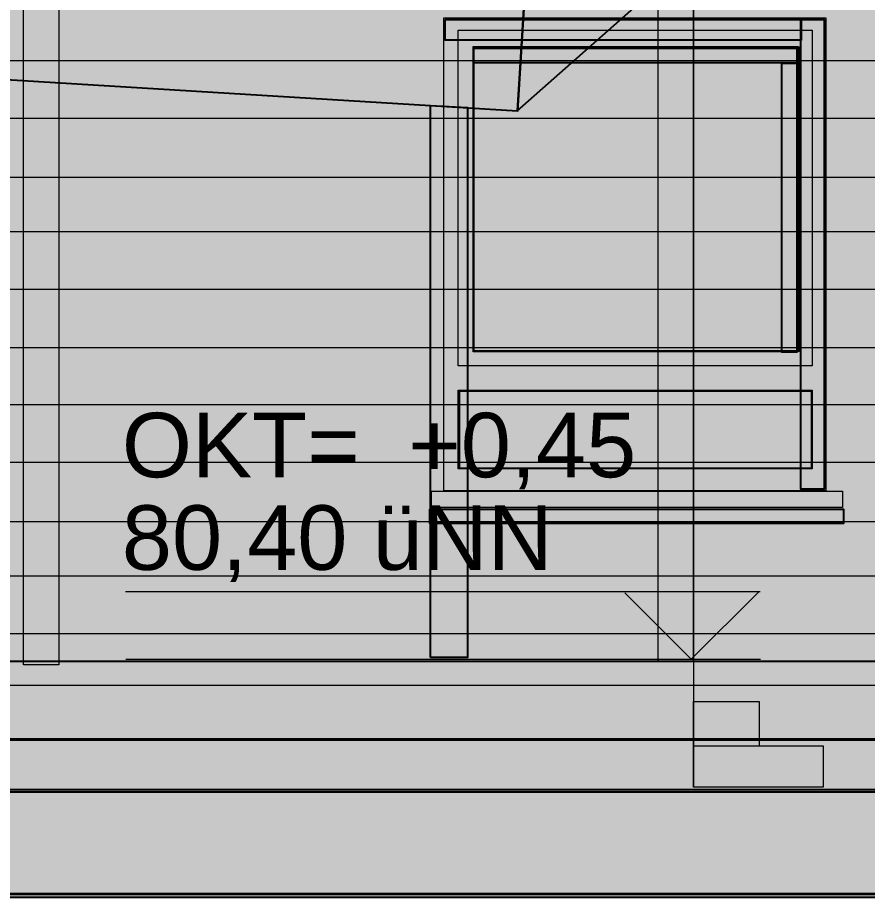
# Model space of a CAD drawing. Header units: millimetres. Extents: x 1 to 41669, y 1850 to 28527.
# Drawn here: x 16118 to 18794, y 8264 to 11034 of the extents above; entities that cross this region are included whole.
import ezdxf

# ---------------------------------------------------------------- set-up
doc = ezdxf.new("R2010")
doc.units = ezdxf.units.MM
doc.header["$LTSCALE"] = 50
for name, color, linetype in [('00_Wand_Bestand', 7, 'Continuous'), ('01_Daemmung_neu', 9, 'Continuous'), ('02_Grundstuecksgrenze', 8, 'Continuous'), ('05_Linien_stark', 7, 'Continuous'), ('06_Linien_fein', 3, 'Continuous'), ('10_Text', 7, 'Continuous')]:
    doc.layers.add(name, color=color, linetype=linetype)
doc.styles.add('PLAN', font='arial.ttf')

msp = doc.modelspace()

# ---------------------------------------------------------------- hatches: boundary and pattern name
at = {"layer": '00_Wand_Bestand', "transparency": 33554572}
msp.add_hatch(color=7, dxfattribs=at).paths.add_polyline_path([(17416.6, 9486.8), (18718.8, 9486.8), (18718.8, 9441.5), (17416.6, 9441.5)])
at = {"layer": '00_Wand_Bestand', "transparency": 33554564}
for points in [[(1.4, 9008.3), (33689.7, 9008.3), (33689.7, 8274.8), (1.4, 8274.8)], [(3.5, 8604.2), (33690.2, 8604.2), (33690.2, 8272.9), (3.5, 8272.9)]]:
    msp.add_hatch(color=7, dxfattribs=at).paths.add_polyline_path(points)
at = {"layer": '01_Daemmung_neu'}
msp.add_hatch(color=7, dxfattribs=at).paths.add_polyline_path([(11049.8, 17953.8), (24526.3, 17953.8), (24526.3, 8595), (11049.8, 8595)])
at = {"layer": '02_Grundstuecksgrenze', "transparency": 33554559}
for points in [[(12963.5, 11883.3), (17744.7, 11590.9), (17692.6, 10739.7), (12911.5, 11032.1)], [(17743.4, 11588.1), (17691.6, 10740.8), (18246.9, 11232.1), (18266.7, 11556.2)], [(17418.2, 9019.2), (17418.2, 10757.2), (17534.7, 10750.8), (17534.7, 9019.2)]]:
    msp.add_hatch(color=7, dxfattribs=at).paths.add_polyline_path(points)
at = {"layer": '02_Grundstuecksgrenze', "transparency": 33554572}
for points in [[(17464.5, 11028.4), (18586.1, 11028.4), (18586.1, 10963.5), (17464.5, 10963.5)], [(18585.2, 11028.5), (18657.8, 11028.5), (18657.8, 9549.2), (18585.2, 9549.2)], [(17555, 10938.3), (18572.1, 10938.3), (18572.1, 10891.6), (17555, 10891.6)], [(18524.4, 10890.4), (18571.9, 10890.4), (18571.9, 9981.1), (18524.4, 9981.1)]]:
    msp.add_hatch(color=7, dxfattribs=at).paths.add_polyline_path(points)
at = {"layer": '02_Grundstuecksgrenze', "transparency": 33554590}
for points in [[(17554.5, 10941.4), (18578.4, 10941.4), (18578.4, 9984.3), (17554.5, 9984.3)], [(17509.4, 9859.1), (18618.3, 9859.1), (18618.3, 9614.7), (17509.4, 9614.7)]]:
    msp.add_hatch(color=7, dxfattribs=at).paths.add_polyline_path(points)
at = {"layer": '02_Grundstuecksgrenze', "transparency": 33554477}
msp.add_hatch(color=7, dxfattribs=at).paths.add_polyline_path([(11251.6, 8759.8), (21503.4, 8759.8), (21503.4, 8264), (11251.6, 8264)])

# ---------------------------------------------------------------- linework, layer by layer
at = {"layer": '00_Wand_Bestand'}
for points in [[(17416.6, 9486.8), (18718.8, 9486.8), (18718.8, 9441.5), (17416.6, 9441.5)], [(1.4, 9008.3), (33689.7, 9008.3), (33689.7, 8274.8), (1.4, 8274.8)], [(3.5, 8604.2), (33690.2, 8604.2), (33690.2, 8272.9), (3.5, 8272.9)]]:
    msp.add_lwpolyline(points, close=True, dxfattribs=at)
at = {"layer": '01_Daemmung_neu'}
msp.add_lwpolyline([(11049.8, 17953.8), (24526.3, 17953.8), (24526.3, 8595), (11049.8, 8595)], close=True, dxfattribs=at)
at = {"layer": '02_Grundstuecksgrenze'}
for points in [[(12963.5, 11883.3), (17744.7, 11590.9), (17692.6, 10739.7), (12911.5, 11032.1)], [(17743.4, 11588.1), (17691.6, 10740.8), (18246.9, 11232.1), (18266.7, 11556.2)], [(17464.5, 11028.4), (18586.1, 11028.4), (18586.1, 10963.5), (17464.5, 10963.5)], [(18585.2, 11028.5), (18657.8, 11028.5), (18657.8, 9549.2), (18585.2, 9549.2)], [(17554.5, 10941.4), (18578.4, 10941.4), (18578.4, 9984.3), (17554.5, 9984.3)], [(17555, 10938.3), (18572.1, 10938.3), (18572.1, 10891.6), (17555, 10891.6)], [(18524.4, 10890.4), (18571.9, 10890.4), (18571.9, 9981.1), (18524.4, 9981.1)], [(17418.2, 9019.2), (17418.2, 10757.2), (17534.7, 10750.8), (17534.7, 9019.2)], [(17509.4, 9859.1), (18618.3, 9859.1), (18618.3, 9614.7), (17509.4, 9614.7)], [(11251.6, 8759.8), (21503.4, 8759.8), (21503.4, 8264), (11251.6, 8264)]]:
    msp.add_lwpolyline(points, close=True, dxfattribs=at)
at = {"layer": '05_Linien_stark', "lineweight": 15}
for p, q in [((18456.8, 9225.8), (16458.4, 9225.8)), ((18238.6, 9013.1), (18452, 9226.5)), ((18238.3, 9014.7), (18030, 9223)), ((18457.4, 9013.5), (16458.9, 9013.5))]:
    msp.add_line(p, q, dxfattribs=at)
at = {"layer": '05_Linien_stark', "lineweight": 18}
for points in [[(16137, 11504.1), (16248.2, 11504.1), (16248.2, 8996.4), (16137, 8996.4)], [(18134.9, 11327.8), (18246, 11327.8), (18246, 9006.2), (18134.9, 9006.2)]]:
    msp.add_lwpolyline(points, close=True, dxfattribs=at)
at = {"layer": '05_Linien_stark', "lineweight": 20}
for points in [[(17460.7, 11033.3), (18663.3, 11033.3), (18663.3, 9543.9), (17460.7, 9543.9)], [(17505.5, 10994.6), (18620.5, 10994.6), (18620.5, 9937.5), (17505.5, 9937.5)], [(17552.9, 10943.7), (18575.8, 10943.7), (18575.8, 9982.1), (17552.9, 9982.1)], [(17505.5, 9860.7), (18620.5, 9860.7), (18620.5, 9613.9), (17505.5, 9613.9)], [(17421.6, 9542.7), (18716.1, 9542.7), (18716.1, 9491.8), (17421.6, 9491.8)]]:
    msp.add_lwpolyline(points, close=True, dxfattribs=at)
at = {"layer": '05_Linien_stark', "lineweight": 15}
for points in [[(18246.6, 8880.6), (18453.2, 8880.6), (18453.2, 8740), (18246.6, 8740)], [(18246.4, 8741.7), (18655.4, 8741.7), (18655.4, 8610.7), (18246.4, 8610.7)]]:
    msp.add_lwpolyline(points, close=True, dxfattribs=at)
at = {"layer": '06_Linien_fein', "lineweight": 9}
for p, q in [((18247.3, 8614.4), (18247.3, 14482.4)), ((24529.6, 10898), (11046, 10898)), ((24529, 10716.7), (11045.4, 10716.7)), ((24529.5, 10531.1), (11045.9, 10531.1)), ((24529.9, 10359.5), (11046.4, 10359.5)), ((24529.3, 10178.2), (11045.8, 10178.2)), ((24530.6, 9994.7), (11047, 9994.7)), ((24530, 9814.6), (11046.4, 9814.6)), ((24529.4, 9633.3), (11045.8, 9633.3)), ((24528.4, 9446.8), (11044.8, 9446.8)), ((24528.8, 9275.1), (11045.2, 9275.1)), ((24528.2, 9093.9), (11044.6, 9093.9)), ((24530.3, 8931.6), (11046.7, 8931.6)), ((11254.2, 8764.6), (21493.5, 8764.6))]:
    msp.add_line(p, q, dxfattribs=at)

# ---------------------------------------------------------------- texts
at = {"layer": '10_Text', "style": 'PLAN'}
for s, p in [('OKT=', (16446.5, 9586.8)), ('+0,45', (17348.2, 9586.8)), ('80,40 üNN', (16446.5, 9295.4))]:
    msp.add_text(s, height=203.2, dxfattribs=at).set_placement(p)

doc.saveas('drawing.dxf')
